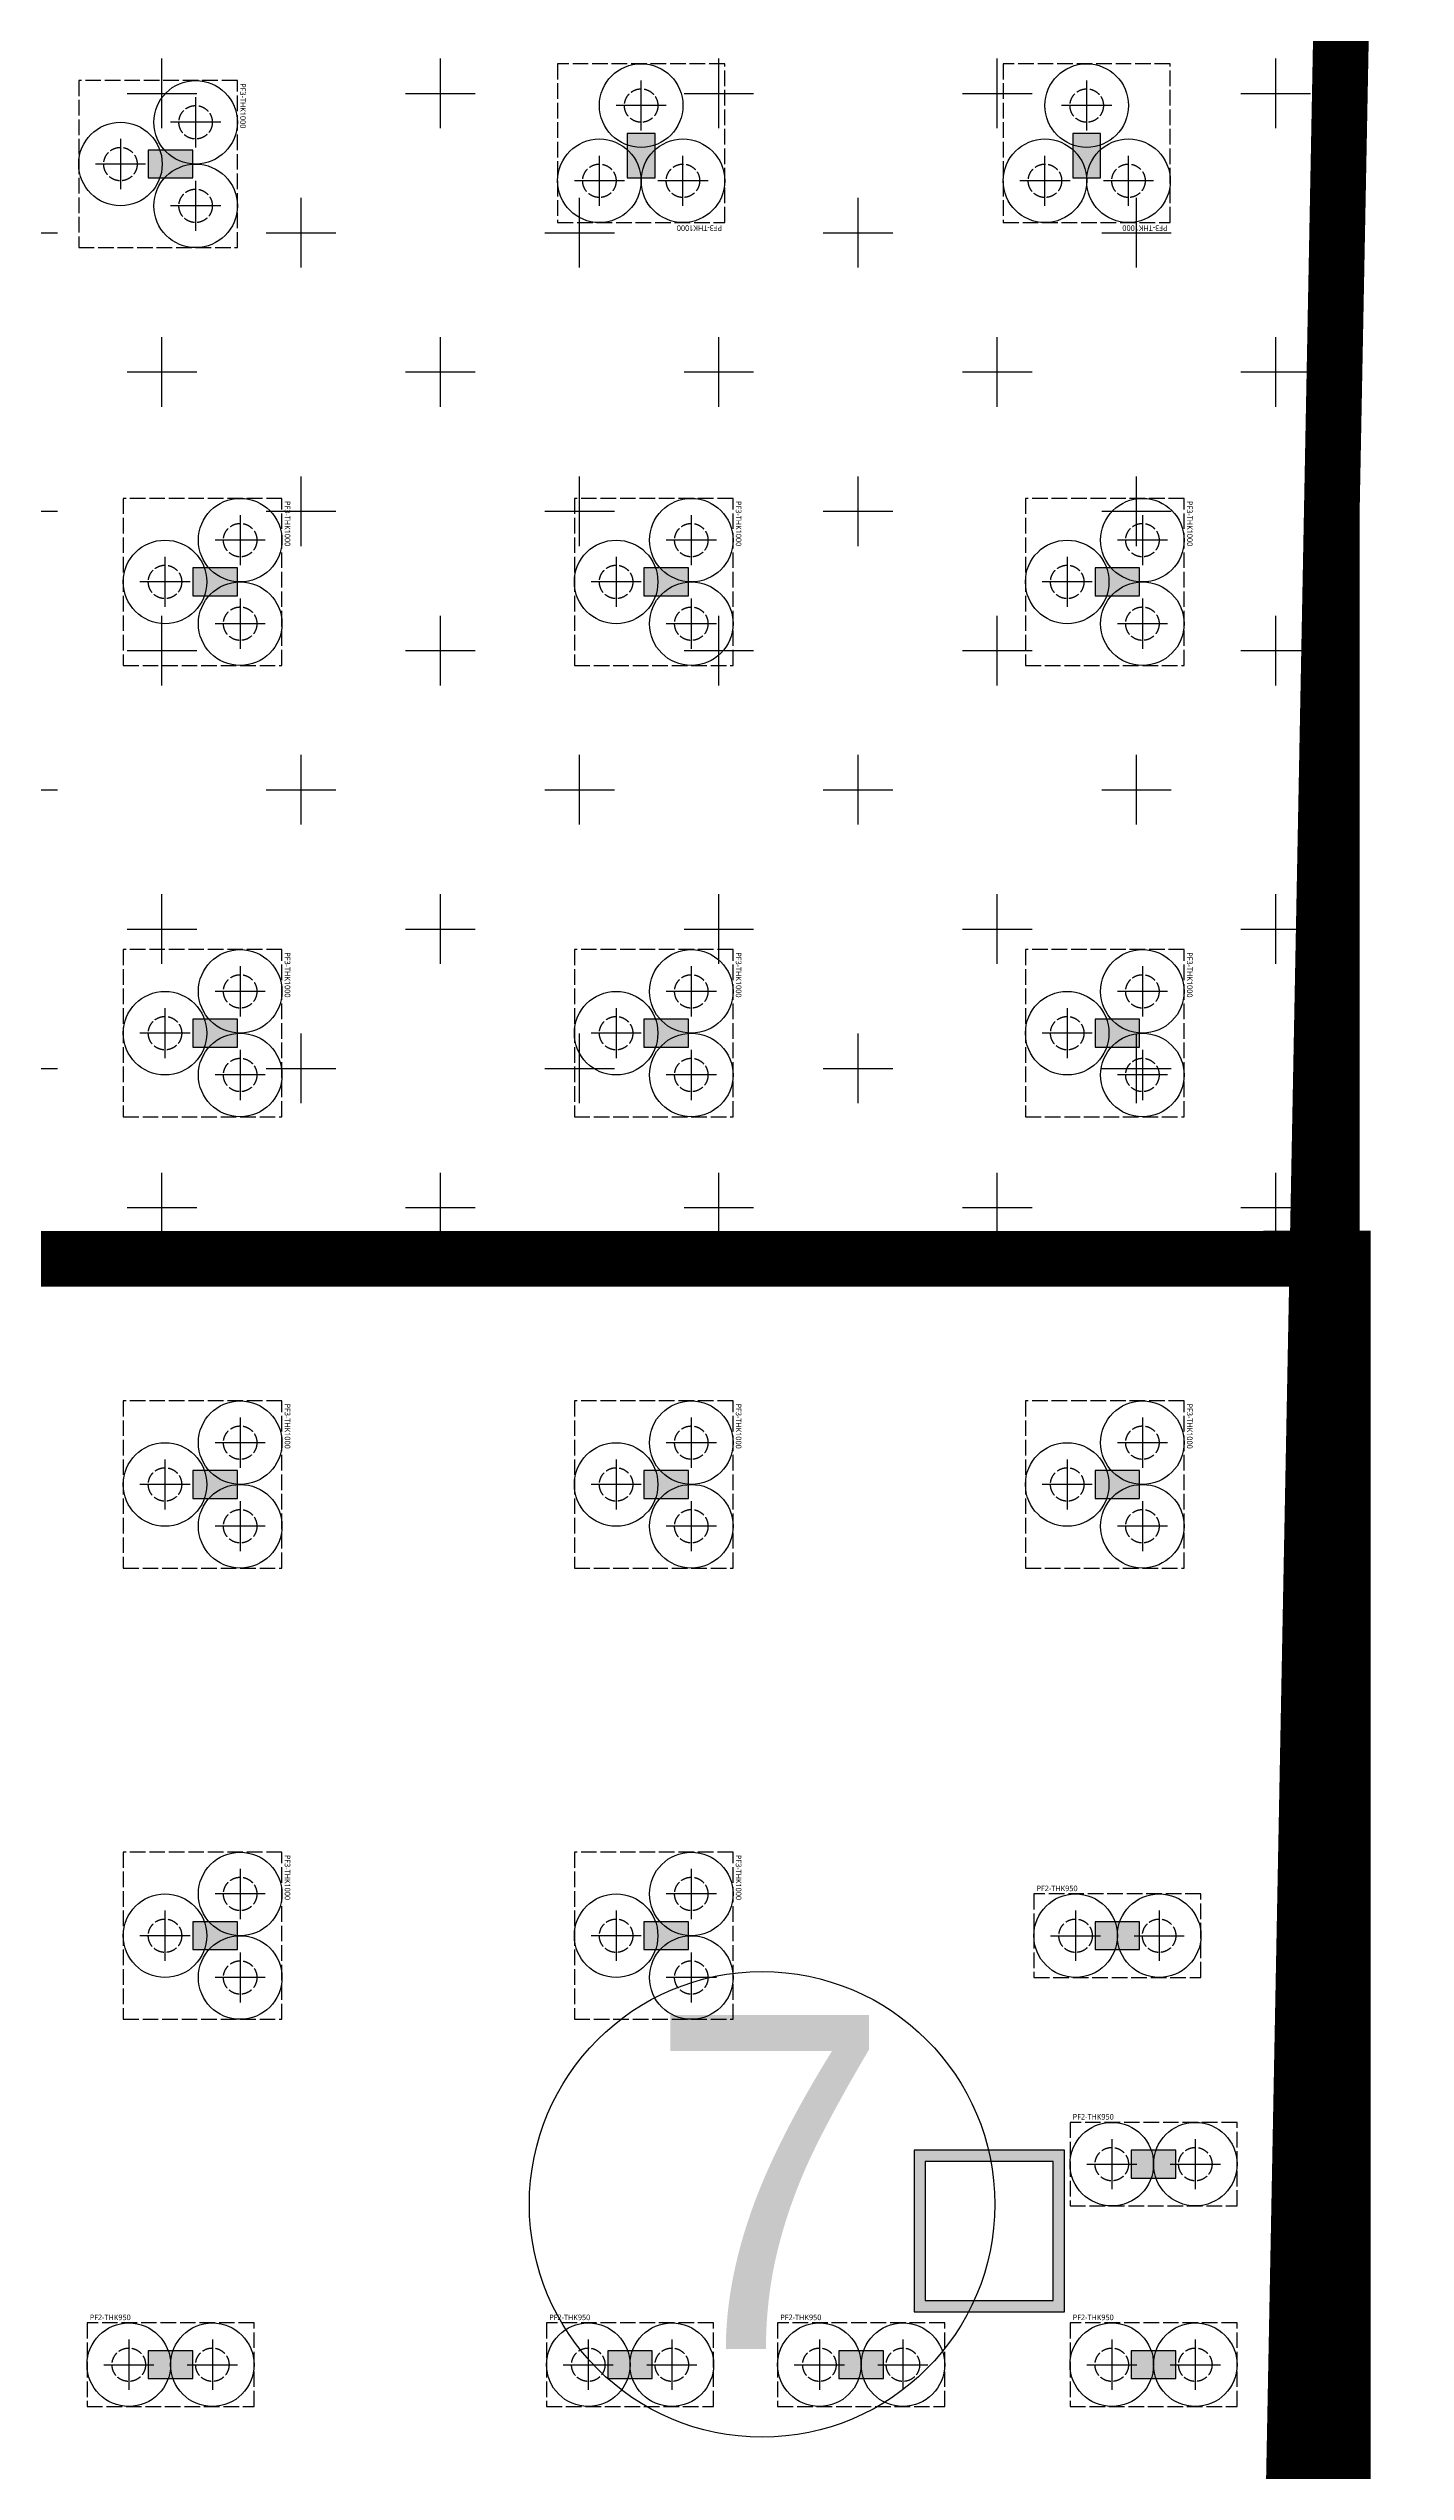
# Model space of a CAD drawing. Header units: millimetres. Extents: x 327808 to 2562540, y -728300 to 402793.
# Drawn here: x 1014471 to 1038839, y -153118 to -109626 of the extents above; entities that cross this region are included whole.
import ezdxf
from ezdxf.enums import TextEntityAlignment as Align

# ---------------------------------------------------------------- set-up
doc = ezdxf.new("R2010")
doc.units = ezdxf.units.MM
doc.header["$LTSCALE"] = 140
doc.linetypes.add('CONTINOUS', pattern=[0])
doc.linetypes.add('HID', pattern=[2.5, 2, -0.5])
for name, color, linetype in [('252', 252, 'Continuous'), ('MAT', 7, 'Continuous'), ('PILE-P', 4, 'HID'), ('WALL', 4, 'Continuous'), ('기초꺽임', 7, 'Continuous'), ('끊어치기라인', 7, 'Continuous')]:
    doc.layers.add(name, color=color, linetype=linetype)
doc.layers.add('DEFPOINT', color=144, linetype='Continuous', plot=False)
doc.styles.add('맑은고딕', font='malgun.ttf')
doc.styles.add('울릉도L', font='')
doc.styles.get('울릉도L').set_extended_font_data('Dotum')

# ---------------------------------------------------------------- blocks, each defined once
blk = doc.blocks.new('A$C762E058C')
at = {"layer": '252'}
h = blk.add_hatch(color=256, dxfattribs=at)
h.dxf.hatch_style = 1
h.paths.add_polyline_path([(93400, -71500), (92600, -71500), (92600, -72000), (93400, -72000)])
h.paths.add_polyline_path([(85300, -71500), (84500, -71500), (84500, -72000), (85300, -72000)])
h.paths.add_polyline_path([(93400, -63400), (92600, -63400), (92600, -63900), (93400, -63900)])
h.paths.add_polyline_path([(85300, -63400), (84500, -63400), (84500, -63900), (85300, -63900)])
h.paths.add_polyline_path([(93400, -55300), (92600, -55300), (92600, -55800), (93400, -55800)])
h.paths.add_polyline_path([(85300, -55300), (84500, -55300), (84500, -55800), (85300, -55800)])
h.paths.add_polyline_path([(93400, -47200), (92600, -47200), (92600, -47700), (93400, -47700)])
h.paths.add_polyline_path([(85300, -47200), (84500, -47200), (84500, -47700), (85300, -47700)])
h.paths.add_polyline_path([(93400, -39100), (92600, -39100), (92600, -39600), (93400, -39600)])
h.paths.add_polyline_path([(85300, -39100), (84500, -39100), (84500, -39600), (85300, -39600)])
h.paths.add_polyline_path([(73650, -71500), (72850, -71500), (72850, -72000), (73650, -72000)])
h.paths.add_polyline_path([(77850, -71500), (77050, -71500), (77050, -72000), (77850, -72000)])
h.paths.add_polyline_path([(68450, -71500), (67650, -71500), (67650, -72000), (68450, -72000)])
h.paths.add_polyline_path([(73650, -63400), (72850, -63400), (72850, -63900), (73650, -63900)])
h.paths.add_polyline_path([(77850, -63400), (77050, -63400), (77050, -63900), (77850, -63900)])
h.paths.add_polyline_path([(68450, -63400), (67650, -63400), (67650, -63900), (68450, -63900)])
h.paths.add_polyline_path([(73650, -55300), (72850, -55300), (72850, -55800), (73650, -55800)])
h.paths.add_polyline_path([(77850, -55300), (77050, -55300), (77050, -55800), (77850, -55800)])
h.paths.add_polyline_path([(68450, -55300), (67650, -55300), (67650, -55800), (68450, -55800)])
h.paths.add_polyline_path([(73650, -47200), (72850, -47200), (72850, -47700), (73650, -47700)])
h.paths.add_polyline_path([(77850, -47200), (77050, -47200), (77050, -47700), (77850, -47700)])
h.paths.add_polyline_path([(68450, -47200), (67650, -47200), (67650, -47700), (68450, -47700)])
h.paths.add_polyline_path([(73650, -39100), (72850, -39100), (72850, -39600), (73650, -39600)])
h.paths.add_polyline_path([(77850, -39100), (77050, -39100), (77050, -39600), (77850, -39600)])
h.paths.add_polyline_path([(68450, -39100), (67650, -39100), (67650, -39600), (68450, -39600)])
h.paths.add_polyline_path([(73650, -22900), (72850, -22900), (72850, -23400), (73650, -23400)])
h.paths.add_polyline_path([(73650, -31000), (72850, -31000), (72850, -31500), (73650, -31500)])
h.paths.add_polyline_path([(101500, -63400), (100700, -63400), (100700, -63900), (101500, -63900)])
h.paths.add_polyline_path([(101500, -41540), (100700, -41540), (100700, -42040), (101500, -42040)])
h.paths.add_polyline_path([(101500, -35500), (100700, -35500), (100700, -36000), (101500, -36000)])
h.paths.add_polyline_path([(101500, -29350), (100700, -29350), (100700, -29850), (101500, -29850)])
h.paths.add_polyline_path([(101500, -22900), (100700, -22900), (100700, -23400), (101500, -23400)])
h.paths.add_polyline_path([(68450, -22900), (67650, -22900), (67650, -23400), (68450, -23400)])
h.paths.add_polyline_path([(77850, -22900), (77050, -22900), (77050, -23400), (77850, -23400)])
h.paths.add_polyline_path([(85300, -22900), (84500, -22900), (84500, -23400), (85300, -23400)])
h.paths.add_polyline_path([(93400, -31000), (92600, -31000), (92600, -31500), (93400, -31500)])
h.paths.add_polyline_path([(77850, -31000), (77050, -31000), (77050, -31500), (77850, -31500)])
h.paths.add_polyline_path([(85300, -31000), (84500, -31000), (84500, -31500), (85300, -31500)])
h.paths.add_polyline_path([(93400, -22900), (92600, -22900), (92600, -23400), (93400, -23400)])
h.paths.add_polyline_path([(68450, -31000), (67650, -31000), (67650, -31500), (68450, -31500)])
h.paths.add_polyline_path([(101500, -47580), (100700, -47580), (100700, -48080), (101500, -48080)])
h.paths.add_polyline_path([(101500, -55300), (100700, -55300), (100700, -55800), (101500, -55800)])
h.paths.add_polyline_path([(101700, -72000), (101700, -71200), (101200, -71200), (101200, -72000)])
h.paths.add_polyline_path([(125700, -72000), (125700, -71200), (125200, -71200), (125200, -72000)])
h.paths.add_polyline_path([(117700, -72000), (117700, -71200), (117200, -71200), (117200, -72000)])
h.paths.add_polyline_path([(109700, -72000), (109700, -71200), (109200, -71200), (109200, -72000)])
h.paths.add_polyline_path([(136755, -71500), (135955, -71500), (135955, -72000), (136755, -72000)])
h.paths.add_polyline_path([(144555, -71500), (143755, -71500), (143755, -72000), (144555, -72000)])
h.paths.add_polyline_path([(133700, -72000), (133700, -71200), (133200, -71200), (133200, -72000)])
h = blk.add_hatch(color=256, dxfattribs=at)
h.dxf.hatch_style = 1
h.paths.add_polyline_path([(117550, -126950), (117550, -126150), (117050, -126150), (117050, -126950)])
h.paths.add_polyline_path([(111050, -126950), (111050, -126150), (110550, -126150), (110550, -126950)])
h.paths.add_polyline_path([(105650, -126950), (105650, -126150), (105150, -126150), (105150, -126950)])
h.paths.add_polyline_path([(101350, -126950), (101350, -126150), (100850, -126150), (100850, -126950)])
h.paths.add_polyline_path([(93250, -126950), (93250, -126150), (92750, -126150), (92750, -126950)])
h.paths.add_polyline_path([(85750, -126950), (85750, -126150), (85250, -126150), (85250, -126950)])
h.paths.add_polyline_path([(117550, -124300), (117550, -123500), (117050, -123500), (117050, -124300)])
h.paths.add_polyline_path([(105650, -124300), (105650, -123500), (105150, -123500), (105150, -124300)])
h.paths.add_polyline_path([(125700, -124300), (125700, -123500), (125200, -123500), (125200, -124300)])
h.paths.add_polyline_path([(111050, -124300), (111050, -123500), (110550, -123500), (110550, -124300)])
h.paths.add_polyline_path([(101350, -124300), (101350, -123500), (100850, -123500), (100850, -124300)])
h.paths.add_polyline_path([(85750, -124300), (85750, -123500), (85250, -123500), (85250, -124300)])
h.paths.add_polyline_path([(93250, -124300), (93250, -123500), (92750, -123500), (92750, -124300)])
h.paths.add_polyline_path([(77200, -124150), (78000, -124150), (78000, -123650), (77200, -123650)])
h.paths.add_polyline_path([(88550, -114000), (87750, -114000), (87750, -114500), (88550, -114500)])
h.paths.add_polyline_path([(88550, -117000), (87750, -117000), (87750, -117500), (88550, -117500)])
h.paths.add_polyline_path([(88550, -111000), (87750, -111000), (87750, -111500), (88550, -111500)])
h.paths.add_polyline_path([(101650, -117000), (100850, -117000), (100850, -117500), (101650, -117500)])
h.paths.add_polyline_path([(101650, -111000), (100850, -111000), (100850, -111500), (101650, -111500)])
h.paths.add_polyline_path([(93400, -117000), (92600, -117000), (92600, -117500), (93400, -117500)])
h.paths.add_polyline_path([(93400, -111000), (92600, -111000), (92600, -111500), (93400, -111500)])
h.paths.add_polyline_path([(86050, -117000), (85250, -117000), (85250, -117500), (86050, -117500)])
h.paths.add_polyline_path([(85850, -111000), (85050, -111000), (85050, -111500), (85850, -111500)])
h.paths.add_polyline_path([(78000, -117000), (77200, -117000), (77200, -117500), (78000, -117500)])
h.paths.add_polyline_path([(78000, -111000), (77200, -111000), (77200, -111500), (78000, -111500)])
h.paths.add_polyline_path([(105800, -117000), (105000, -117000), (105000, -117500), (105800, -117500)])
h.paths.add_polyline_path([(105800, -111000), (105000, -111000), (105000, -111500), (105800, -111500)])
h.paths.add_polyline_path([(111050, -111000), (110250, -111000), (110250, -111500), (111050, -111500)])
h.paths.add_polyline_path([(111050, -117000), (110250, -117000), (110250, -117500), (111050, -117500)])
h.paths.add_polyline_path([(117850, -117000), (117050, -117000), (117050, -117500), (117850, -117500)])
h.paths.add_polyline_path([(117850, -111000), (117050, -111000), (117050, -111500), (117850, -111500)])
h.paths.add_polyline_path([(125850, -117000), (125050, -117000), (125050, -117500), (125850, -117500)])
h.paths.add_polyline_path([(125850, -111000), (125050, -111000), (125050, -111500), (125850, -111500)])
h.paths.add_polyline_path([(110400, -103800), (110400, -103300), (109600, -103300), (109600, -103800)])
h.paths.add_polyline_path([(118500, -103300), (117700, -103300), (117700, -103800), (118500, -103800)])
h.paths.add_polyline_path([(111050, -107400), (110250, -107400), (110250, -107900), (111050, -107900)])
h.paths.add_polyline_path([(117850, -107400), (117050, -107400), (117050, -107900), (117850, -107900)])
h.paths.add_polyline_path([(126600, -103300), (125800, -103300), (125800, -103800), (126600, -103800)])
h.paths.add_polyline_path([(86100, -103300), (85300, -103300), (85300, -103800), (86100, -103800)])
h.paths.add_polyline_path([(86100, -95200), (85300, -95200), (85300, -95700), (86100, -95700)])
h.paths.add_polyline_path([(86100, -87100), (85300, -87100), (85300, -87600), (86100, -87600)])
h.paths.add_polyline_path([(94200, -103300), (93400, -103300), (93400, -103800), (94200, -103800)])
h.paths.add_polyline_path([(94200, -95200), (93400, -95200), (93400, -95700), (94200, -95700)])
h.paths.add_polyline_path([(94200, -87100), (93400, -87100), (93400, -87600), (94200, -87600)])
h.paths.add_polyline_path([(102300, -103300), (101500, -103300), (101500, -103800), (102300, -103800)])
h.paths.add_polyline_path([(102300, -95200), (101500, -95200), (101500, -95700), (102300, -95700)])
h.paths.add_polyline_path([(102300, -87100), (101500, -87100), (101500, -87600), (102300, -87600)])
h.paths.add_polyline_path([(110400, -95200), (109600, -95200), (109600, -95700), (110400, -95700)])
h.paths.add_polyline_path([(110400, -87100), (109600, -87100), (109600, -87600), (110400, -87600)])
h.paths.add_polyline_path([(78000, -103300), (77200, -103300), (77200, -103800), (78000, -103800)])
h.paths.add_polyline_path([(78000, -95200), (77200, -95200), (77200, -95700), (78000, -95700)])
h.paths.add_polyline_path([(78000, -87100), (77200, -87100), (77200, -87600), (78000, -87600)])
h.paths.add_polyline_path([(118500, -95200), (117700, -95200), (117700, -95700), (118500, -95700)])
h.paths.add_polyline_path([(118500, -87100), (117700, -87100), (117700, -87600), (118500, -87600)])
h.paths.add_polyline_path([(126600, -95200), (125800, -95200), (125800, -95700), (126600, -95700)])
h.paths.add_polyline_path([(126600, -87100), (125800, -87100), (125800, -87600), (126600, -87600)])
h.paths.add_polyline_path([(134050, -103300), (133250, -103300), (133250, -103800), (134050, -103800)])
h.paths.add_polyline_path([(86100, -79000), (85300, -79000), (85300, -79500), (86100, -79500)])
h.paths.add_polyline_path([(94200, -79000), (93400, -79000), (93400, -79500), (94200, -79500)])
h.paths.add_polyline_path([(102300, -79000), (101500, -79000), (101500, -79500), (102300, -79500)])
h.paths.add_polyline_path([(110400, -79000), (109600, -79000), (109600, -79500), (110400, -79500)])
h.paths.add_polyline_path([(118500, -79000), (117700, -79000), (117700, -79500), (118500, -79500)])
h.paths.add_polyline_path([(134050, -79000), (133250, -79000), (133250, -79500), (134050, -79500)])
h.paths.add_polyline_path([(126600, -79000), (125800, -79000), (125800, -79500), (126600, -79500)])
h.paths.add_polyline_path([(73650, -79000), (72850, -79000), (72850, -79500), (73650, -79500)])
h.paths.add_polyline_path([(136755, -79000), (135955, -79000), (135955, -79500), (136755, -79500)])
h.paths.add_polyline_path([(68100, -79000), (67300, -79000), (67300, -79500), (68100, -79500)])
h.paths.add_polyline_path([(78000, -79000), (77200, -79000), (77200, -79500), (78000, -79500)])
h = blk.add_hatch(color=256, dxfattribs=at)
h.dxf.hatch_style = 1
h.paths.add_polyline_path([(7565, -107965), (5900, -107965), (5900, -108215), (7565, -108215)])
h.paths.add_polyline_path([(109050, -107400), (106350, -107400), (106350, -110300), (109050, -110300)])
h.paths.add_polyline_path([(106550, -110100), (106550, -107600), (108850, -107600), (108850, -110100)], flags=16)
h.paths.add_polyline_path([(41550, -114300), (38850, -114300), (38850, -117200), (41550, -117200)])
h.paths.add_polyline_path([(41350, -114500), (41350, -117000), (39050, -117000), (39050, -114500)], flags=16)
h.paths.add_polyline_path([(73865, -107965), (72200, -107965), (72200, -108215), (73865, -108215)])
h.paths.add_polyline_path([(140465, -107965), (138800, -107965), (138800, -108215), (140465, -108215)])
blk = doc.blocks.new('PILE-P')
at = {"layer": 'DEFPOINT'}
blk.add_circle((0, 0), 750, dxfattribs=at)
at = {"layer": 'PILE-P', "color": 4, "linetype": 'CONTINOUS'}
for p, q in [((0, -450), (0, 450)), ((-450, 0), (450, 0))]:
    blk.add_line(p, q, dxfattribs=at)
at = {"layer": 'PILE-P', "linetype": 'HID', "ltscale": 0.7}
blk.add_circle((0, 0), 300, dxfattribs=at)
blk = doc.blocks.new('PF2')
at = {"layer": 'MAT', "linetype": 'HID'}
blk.add_lwpolyline([(-1500, -750), (1500, -750), (1500, 750), (-1500, 750)], close=True, dxfattribs=at)
at = {"layer": 'PILE-P', "rotation": 270}
for p in [(-750, 0), (750, 0)]:
    blk.add_blockref('PILE-P', p, dxfattribs=at)
at = {"layer": 'DEFPOINT', "color": 1, "style": '맑은고딕'}
blk.add_text('PF2-THK950', height=100, dxfattribs=at).set_placement((-1450, 850), align=Align.MIDDLE_LEFT)
blk = doc.blocks.new('PF3')
at = {"layer": 'MAT', "linetype": 'HID'}
blk.add_lwpolyline([(-1500, -1650), (1500, -1650), (1500, 1200), (-1500, 1200)], close=True, dxfattribs=at)
at = {"layer": 'PILE-P', "rotation": 270}
for p in [(-750, 450), (750, 450), (0, -900)]:
    blk.add_blockref('PILE-P', p, dxfattribs=at)
at = {"layer": 'DEFPOINT', "color": 1, "style": '맑은고딕'}
blk.add_text('PF3-THK1000', height=100, dxfattribs=at).set_placement((-1450, 1300), align=Align.MIDDLE_LEFT)

msp = doc.modelspace()

# ---------------------------------------------------------------- hatches: boundary and pattern name
at = {"layer": '기초꺽임'}
h = msp.add_hatch(dxfattribs=at)
h.set_pattern_fill('CROSS', color=6, scale=10000)
h.set_pattern_definition([(0, (70880.7, -460434.6), (2500, 2500), [1250, -3750]), (90, (71505.7, -461059.6), (-2500, 2500), [1250, -3750])])
h.paths.add_polyline_path([(985461.5, -108327.2), (1005312.2, -108327.2), (1005313.9, -131505.2), (1037254.7, -131502.9), (1037712.2, -107735.2), (1020512.6, -107646.7), (1020512.2, -91630.2), (987625, -91648), (987426.2, -71705.2), (971521.4, -71550.8), (971386.9, -107841.7), (923137.2, -107857.2), (923137.2, -117355.2), (946812.2, -117355.2), (946812.2, -131611.5), (985461.4, -131505.2)])

# ---------------------------------------------------------------- linework, layer by layer
at = {"layer": 'WALL'}
for p, q in [((1025363.7, -111150.8), (1024863.7, -111150.8)), ((1024863.7, -111150.8), (1024863.7, -111950.8)), ((1025363.7, -111950.8), (1025363.7, -111150.8)), ((1033363.7, -111150.8), (1032863.7, -111150.8)), ((1032863.7, -111150.8), (1032863.7, -111950.8)), ((1033363.7, -111950.8), (1033363.7, -111150.8)), ((1016263.7, -111450.8), (1016263.7, -111950.8)), ((1017063.7, -111450.8), (1016263.7, -111450.8)), ((1017063.7, -111950.8), (1017063.7, -111450.8)), ((1016263.7, -111950.8), (1017063.7, -111950.8)), ((1024863.7, -111950.8), (1025363.7, -111950.8)), ((1032863.7, -111950.8), (1033363.7, -111950.8)), ((1017063.7, -118950.8), (1017063.7, -119450.8)), ((1017863.7, -118950.8), (1017063.7, -118950.8)), ((1017863.7, -119450.8), (1017863.7, -118950.8)), ((1025163.7, -118950.8), (1025163.7, -119450.8)), ((1025963.7, -118950.8), (1025163.7, -118950.8)), ((1025963.7, -119450.8), (1025963.7, -118950.8)), ((1033263.7, -118950.8), (1033263.7, -119450.8)), ((1034063.7, -118950.8), (1033263.7, -118950.8)), ((1034063.7, -119450.8), (1034063.7, -118950.8)), ((1017063.7, -119450.8), (1017863.7, -119450.8)), ((1025163.7, -119450.8), (1025963.7, -119450.8)), ((1033263.7, -119450.8), (1034063.7, -119450.8)), ((1017063.7, -127050.8), (1017063.7, -127550.8)), ((1017863.7, -127050.8), (1017063.7, -127050.8)), ((1017863.7, -127550.8), (1017863.7, -127050.8)), ((1025163.7, -127050.8), (1025163.7, -127550.8)), ((1025963.7, -127050.8), (1025163.7, -127050.8)), ((1025963.7, -127550.8), (1025963.7, -127050.8)), ((1033263.7, -127050.8), (1033263.7, -127550.8)), ((1034063.7, -127050.8), (1033263.7, -127050.8)), ((1034063.7, -127550.8), (1034063.7, -127050.8)), ((1017063.7, -127550.8), (1017863.7, -127550.8)), ((1025163.7, -127550.8), (1025963.7, -127550.8)), ((1033263.7, -127550.8), (1034063.7, -127550.8)), ((1017063.7, -135150.8), (1017063.7, -135650.8)), ((1017863.7, -135150.8), (1017063.7, -135150.8)), ((1017863.7, -135650.8), (1017863.7, -135150.8)), ((1025163.7, -135150.8), (1025163.7, -135650.8)), ((1025963.7, -135150.8), (1025163.7, -135150.8)), ((1025963.7, -135650.8), (1025963.7, -135150.8)), ((1033263.7, -135150.8), (1033263.7, -135650.8)), ((1034063.7, -135150.8), (1033263.7, -135150.8)), ((1034063.7, -135650.8), (1034063.7, -135150.8)), ((1017063.7, -135650.8), (1017863.7, -135650.8)), ((1025163.7, -135650.8), (1025963.7, -135650.8)), ((1033263.7, -135650.8), (1034063.7, -135650.8)), ((1017063.7, -143250.8), (1017063.7, -143750.8)), ((1017863.7, -143250.8), (1017063.7, -143250.8)), ((1017863.7, -143750.8), (1017863.7, -143250.8)), ((1025163.7, -143250.8), (1025163.7, -143750.8)), ((1025963.7, -143250.8), (1025163.7, -143250.8)), ((1025963.7, -143750.8), (1025963.7, -143250.8)), ((1033263.7, -143250.8), (1033263.7, -143750.8)), ((1034063.7, -143250.8), (1033263.7, -143250.8)), ((1034063.7, -143750.8), (1034063.7, -143250.8)), ((1017063.7, -143750.8), (1017863.7, -143750.8)), ((1025163.7, -143750.8), (1025963.7, -143750.8)), ((1033263.7, -143750.8), (1034063.7, -143750.8)), ((1032713.7, -147350.8), (1030013.7, -147350.8)), ((1030013.7, -147350.8), (1030013.7, -150250.8)), ((1032713.7, -150250.8), (1032713.7, -147350.8)), ((1033913.7, -147350.8), (1033913.7, -147850.8)), ((1034713.7, -147350.8), (1033913.7, -147350.8)), ((1034713.7, -147850.8), (1034713.7, -147350.8)), ((1032513.7, -147550.8), (1030213.7, -147550.8)), ((1030213.7, -147550.8), (1030213.7, -150050.8)), ((1032513.7, -150050.8), (1032513.7, -147550.8)), ((1033913.7, -147850.8), (1034713.7, -147850.8)), ((1030013.7, -150250.8), (1032713.7, -150250.8)), ((1030213.7, -150050.8), (1032513.7, -150050.8)), ((1016263.7, -150950.8), (1016263.7, -151450.8)), ((1017063.7, -150950.8), (1016263.7, -150950.8)), ((1017063.7, -151450.8), (1017063.7, -150950.8)), ((1024513.7, -150950.8), (1024513.7, -151450.8)), ((1025313.7, -150950.8), (1024513.7, -150950.8)), ((1025313.7, -151450.8), (1025313.7, -150950.8)), ((1028663.7, -150950.8), (1028663.7, -151450.8)), ((1029463.7, -150950.8), (1028663.7, -150950.8)), ((1029463.7, -151450.8), (1029463.7, -150950.8)), ((1033913.7, -150950.8), (1033913.7, -151450.8)), ((1034713.7, -150950.8), (1033913.7, -150950.8)), ((1034713.7, -151450.8), (1034713.7, -150950.8)), ((1016263.7, -151450.8), (1017063.7, -151450.8)), ((1024513.7, -151450.8), (1025313.7, -151450.8)), ((1028663.7, -151450.8), (1029463.7, -151450.8)), ((1033913.7, -151450.8), (1034713.7, -151450.8))]:
    msp.add_line(p, q, dxfattribs=at)
at = {"layer": '기초꺽임', "color": 241, "true_color": 0xf7abae, "const_width": 1000}
for points in [[(1069018.7, -107580.8), (1083804.3, -107580.8), (1083804.3, -119841.7), (1081506.9, -119841.7), (1081506.9, -126588.1), (1083811.6, -126588.1), (1083811.6, -143290.5), (1068598.9, -143290.5), (1068598.9, -163812.3), (1070186.3, -163812.3), (1070186.3, -169910.8), (1036514.1, -169910.8), (1037713.7, -107580.8), (1069018.7, -107580.8)], [(1037713.7, -169910.8), (1013163.7, -169910.8), (1013163.7, -131350.8), (1037710.8, -131348.4), (1037713.7, -169910.8)]]:
    msp.add_lwpolyline(points, dxfattribs=at)
at = {"layer": '기초꺽임', "color": 240, "true_color": 0xed1f24}
msp.add_circle((1034617.9, -122196.9), 50000, dxfattribs=at)
at = {"layer": '기초꺽임', "color": 0, "linetype": 'ByBlock'}
msp.add_circle((1027284.7, -148322.5), 4178.7, dxfattribs=at)
at = {"layer": '끊어치기라인', "color": 6, "linetype": 'ByBlock', "const_width": 600}
msp.add_lwpolyline([(916961.2, -107680.6), (971388.4, -107875.8), (971388.4, -85250.8), (971388.4, -85250.8), (971521.4, -71550.8), (987657.8, -71550.8), (987657.8, -91475.8), (1020513.7, -91475.8), (1020513.7, -107580.8), (1037713.7, -107580.8), (1037713.7, -131348.4), (1005313.7, -131350.8), (1005313.7, -108150.8), (985463, -108172.8), (985488.7, -131350.8), (946813.7, -131350.8), (946813.7, -117200.8), (916580.4, -117200.8)], dxfattribs=at)

# ---------------------------------------------------------------- block references
at = {"layer": '252'}
msp.add_blockref('A$C762E058C', (923663.7, -39950.8), dxfattribs=at)
at = {"layer": 'PILE-P'}
for p, rotation in [((1025113.7, -111550.8), 180), ((1033113.7, -111550.8), 180), ((1016663.7, -111700.8), 270), ((1017463.7, -119200.8), 270), ((1025563.7, -119200.8), 270), ((1033663.7, -119200.8), 270), ((1017463.7, -127300.8), 270), ((1025563.7, -127300.8), 270), ((1033663.7, -127300.8), 270), ((1017463.7, -135400.8), 270), ((1025563.7, -135400.8), 270), ((1033663.7, -135400.8), 270), ((1017463.7, -143500.8), 270), ((1025563.7, -143500.8), 270)]:
    msp.add_blockref('PF3', p, dxfattribs=dict(at, rotation=rotation))
for p in [(1033663.7, -143500.8), (1034313.7, -147600.8), (1016663.7, -151200.8), (1024913.7, -151200.8), (1029063.7, -151200.8), (1034313.7, -151200.8)]:
    msp.add_blockref('PF2', p, dxfattribs=at)

# ---------------------------------------------------------------- texts
at = {"color": 0, "style": '울릉도L'}
msp.add_text('7', height=6000, dxfattribs=at).set_placement((1025234.8, -150921.3))

doc.saveas('drawing.dxf')
